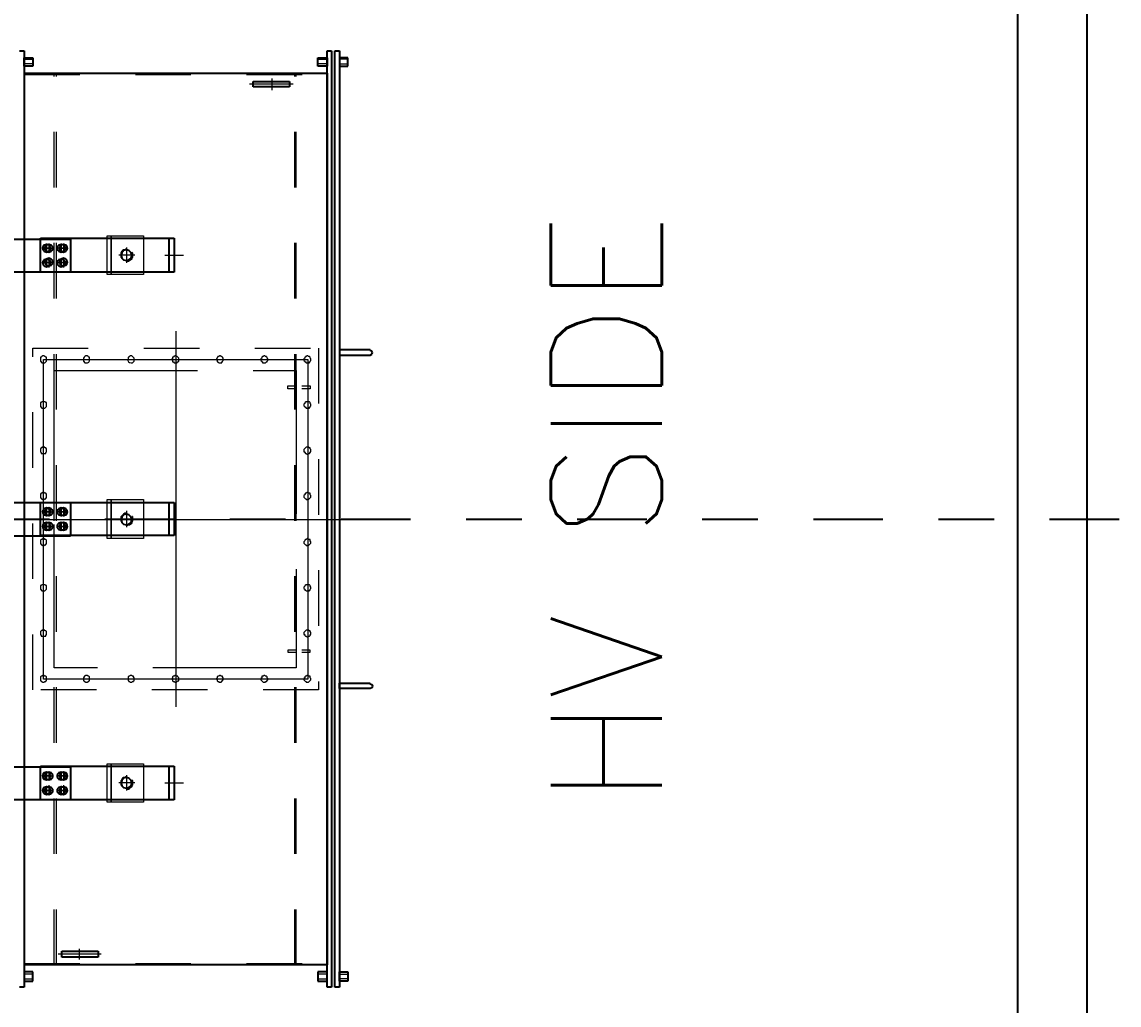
# Model space of a CAD drawing. Header units: metres. Extents: x 531759 to 532310, y 2675082 to 2675319.
# Drawn here: x 532026.412 to 532028.387, y 2675222.399 to 2675224.169 of the extents above; entities that cross this region are included whole.
import ezdxf

# ---------------------------------------------------------------- set-up
doc = ezdxf.new("R2010")
doc.units = ezdxf.units.M
doc.header["$MEASUREMENT"] = 0
doc.linetypes.add('CENTER', pattern=[2, 1.25, -0.25, 0.25, -0.25])
doc.linetypes.add('PDF_IMPORT', pattern=[1, 0.8, -0.2])
doc.layers.add('IDT', color=7, linetype='Continuous')
doc.styles.add('RomanS', font='romans.shx')

# ---------------------------------------------------------------- blocks, each defined once
blk = doc.blocks.new('IDT')
at = {"layer": 'IDT', "color": 0}
for p, q in [((12.6025, 7.0104), (12.6025, 16.8104)), ((12.7275, 7.1354), (12.7275, 16.6854))]:
    blk.add_line(p, q, dxfattribs=at)
at = {"layer": 'IDT', "color": 0, "lineweight": 25}
for p, q in [((13.9326, 12.8166), (13.9478, 12.8166)), ((13.9326, 12.8), (13.9326, 12.8166)), ((13.9478, 12.8277), (13.9561, 12.8277)), ((13.9478, 11.1416), (13.9478, 12.8277)), ((13.9478, 12.8166), (13.9478, 12.8)), ((13.9561, 12.8277), (13.9561, 11.1416)), ((13.9617, 12.8277), (13.97, 12.8277)), ((13.9617, 11.1416), (13.9617, 12.8277)), ((13.97, 12.8277), (13.97, 11.1416)), ((13.9866, 12.8166), (13.97, 12.8166)), ((13.97, 12.8166), (13.97, 12.8)), ((13.9866, 12.8), (13.9866, 12.8166)), ((14.5149, 12.8166), (14.4997, 12.8166)), ((14.4997, 12.8166), (14.4997, 12.8)), ((14.5149, 12.8277), (14.5232, 12.8277)), ((14.5149, 11.1416), (14.5149, 12.8277)), ((14.5149, 12.8), (14.5149, 12.8166)), ((13.9478, 12.8), (13.9326, 12.8)), ((13.97, 12.8), (13.9866, 12.8)), ((14.4997, 12.8), (14.5149, 12.8)), ((13.97, 11.1818), (13.97, 12.7876)), ((13.97, 12.7876), (14.5149, 12.7876)), ((14.3821, 12.7738), (14.4471, 12.7738)), ((14.3821, 12.7627), (14.3821, 12.7738)), ((14.4471, 12.7627), (14.3821, 12.7627)), ((14.4471, 12.7738), (14.4471, 12.7627)), ((14.2452, 12.4294), (14.2452, 12.4902)), ((14.2452, 12.4902), (14.4859, 12.4902)), ((14.2549, 12.4294), (14.2549, 12.4902)), ((14.4319, 12.4307), (14.4319, 12.4902)), ((14.4319, 12.4902), (14.5868, 12.4902)), ((14.4402, 12.4791), (14.4375, 12.4764)), ((14.4444, 12.4805), (14.4402, 12.4791)), ((14.4444, 12.4791), (14.4416, 12.4764)), ((14.4485, 12.4805), (14.4444, 12.4791)), ((14.4485, 12.4791), (14.4444, 12.4805)), ((14.4527, 12.4791), (14.4485, 12.4805)), ((14.4513, 12.4764), (14.4485, 12.4791)), ((14.4554, 12.4764), (14.4527, 12.4791)), ((14.4665, 12.4791), (14.4637, 12.4764)), ((14.4707, 12.4805), (14.4665, 12.4791)), ((14.4707, 12.4791), (14.4679, 12.4764)), ((14.4748, 12.4805), (14.4707, 12.4791)), ((14.4748, 12.4791), (14.4707, 12.4805)), ((14.479, 12.4791), (14.4748, 12.4805)), ((14.4776, 12.4764), (14.4748, 12.4791)), ((14.4817, 12.4764), (14.479, 12.4791)), ((14.4859, 12.4902), (14.4859, 12.4294)), ((14.3227, 12.4653), (14.3213, 12.4598)), ((14.3213, 12.4598), (14.3227, 12.4556)), ((14.3268, 12.4681), (14.3227, 12.4653)), ((14.331, 12.4695), (14.3268, 12.4681)), ((14.3365, 12.4681), (14.331, 12.4695)), ((14.3393, 12.4653), (14.3365, 12.4681)), ((14.3406, 12.4598), (14.3393, 12.4653)), ((14.3393, 12.4556), (14.3406, 12.4598)), ((14.4375, 12.4764), (14.4375, 12.4708)), ((14.4375, 12.4708), (14.4402, 12.4681)), ((14.4402, 12.4681), (14.4444, 12.4667)), ((14.4416, 12.4764), (14.4416, 12.4708)), ((14.4416, 12.4708), (14.4444, 12.4681)), ((14.4444, 12.4681), (14.4485, 12.4667)), ((14.4444, 12.4667), (14.4485, 12.4681)), ((14.4485, 12.4681), (14.4513, 12.4708)), ((14.4485, 12.4667), (14.4527, 12.4681)), ((14.4513, 12.4708), (14.4513, 12.4764)), ((14.4527, 12.4681), (14.4554, 12.4708)), ((14.4554, 12.4708), (14.4554, 12.4764)), ((14.4637, 12.4764), (14.4637, 12.4708)), ((14.4637, 12.4708), (14.4665, 12.4681)), ((14.4665, 12.4681), (14.4707, 12.4667)), ((14.4679, 12.4764), (14.4679, 12.4708)), ((14.4679, 12.4708), (14.4707, 12.4681)), ((14.4707, 12.4681), (14.4748, 12.4667)), ((14.4707, 12.4667), (14.4748, 12.4681)), ((14.4748, 12.4681), (14.4776, 12.4708)), ((14.4748, 12.4667), (14.479, 12.4681)), ((14.4776, 12.4708), (14.4776, 12.4764)), ((14.479, 12.4681), (14.4817, 12.4708)), ((14.4817, 12.4708), (14.4817, 12.4764)), ((14.3227, 12.4556), (14.3268, 12.4515)), ((14.3268, 12.4515), (14.331, 12.4501)), ((14.331, 12.4501), (14.3365, 12.4515)), ((14.3365, 12.4515), (14.3393, 12.4556)), ((14.4402, 12.4529), (14.4375, 12.4501)), ((14.4375, 12.4501), (14.4375, 12.4446)), ((14.4375, 12.4446), (14.4402, 12.4418)), ((14.4444, 12.4542), (14.4402, 12.4529)), ((14.4402, 12.4418), (14.4444, 12.4404)), ((14.4444, 12.4529), (14.4416, 12.4501)), ((14.4416, 12.4501), (14.4416, 12.4446)), ((14.4416, 12.4446), (14.4444, 12.4418)), ((14.4485, 12.4542), (14.4444, 12.4529)), ((14.4485, 12.4529), (14.4444, 12.4542)), ((14.4444, 12.4418), (14.4485, 12.4404)), ((14.4444, 12.4404), (14.4485, 12.4418)), ((14.4527, 12.4529), (14.4485, 12.4542)), ((14.4513, 12.4501), (14.4485, 12.4529)), ((14.4485, 12.4418), (14.4513, 12.4446)), ((14.4485, 12.4404), (14.4527, 12.4418)), ((14.4513, 12.4446), (14.4513, 12.4501)), ((14.4554, 12.4501), (14.4527, 12.4529)), ((14.4527, 12.4418), (14.4554, 12.4446)), ((14.4554, 12.4446), (14.4554, 12.4501)), ((14.4665, 12.4529), (14.4637, 12.4501)), ((14.4637, 12.4501), (14.4637, 12.4446)), ((14.4637, 12.4446), (14.4665, 12.4418)), ((14.4707, 12.4542), (14.4665, 12.4529)), ((14.4665, 12.4418), (14.4707, 12.4404)), ((14.4707, 12.4529), (14.4679, 12.4501)), ((14.4679, 12.4501), (14.4679, 12.4446)), ((14.4679, 12.4446), (14.4707, 12.4418)), ((14.4748, 12.4542), (14.4707, 12.4529)), ((14.4748, 12.4529), (14.4707, 12.4542)), ((14.4707, 12.4418), (14.4748, 12.4404)), ((14.4707, 12.4404), (14.4748, 12.4418)), ((14.479, 12.4529), (14.4748, 12.4542)), ((14.4776, 12.4501), (14.4748, 12.4529)), ((14.4748, 12.4418), (14.4776, 12.4446)), ((14.4748, 12.4404), (14.479, 12.4418)), ((14.4776, 12.4446), (14.4776, 12.4501)), ((14.4817, 12.4501), (14.479, 12.4529)), ((14.479, 12.4418), (14.4817, 12.4446)), ((14.4817, 12.4446), (14.4817, 12.4501)), ((14.4859, 12.4294), (14.2452, 12.4294)), ((14.5868, 12.4307), (14.4319, 12.4307)), ((13.8884, 12.2855), (13.8897, 12.2883)), ((13.8897, 12.2827), (13.8884, 12.2855)), ((13.8897, 12.2883), (13.8925, 12.2897)), ((13.8925, 12.2814), (13.8897, 12.2827)), ((13.8925, 12.2897), (13.9478, 12.2897)), ((13.9478, 12.2897), (13.9478, 12.28)), ((13.9478, 12.28), (13.8925, 12.28)), ((14.2452, 11.9549), (14.2452, 12.0144)), ((14.2452, 12.0144), (14.4859, 12.0144)), ((14.2549, 11.9549), (14.2549, 12.0144)), ((14.4319, 11.9549), (14.4319, 12.0158)), ((14.4319, 12.0158), (14.5868, 12.0158)), ((14.4444, 12.0047), (14.4402, 12.0033)), ((14.4485, 12.0047), (14.4444, 12.0033)), ((14.4485, 12.0033), (14.4444, 12.0047)), ((14.4527, 12.0033), (14.4485, 12.0047)), ((14.4707, 12.0047), (14.4665, 12.0033)), ((14.4748, 12.0047), (14.4707, 12.0033)), ((14.4748, 12.0033), (14.4707, 12.0047)), ((14.479, 12.0033), (14.4748, 12.0047)), ((14.4859, 12.0144), (14.4859, 11.9549)), ((14.3227, 11.9909), (14.3213, 11.9854)), ((14.3213, 11.9854), (14.3227, 11.9812)), ((14.3268, 11.9937), (14.3227, 11.9909)), ((14.331, 11.995), (14.3268, 11.9937)), ((14.3365, 11.9937), (14.331, 11.995)), ((14.3393, 11.9909), (14.3365, 11.9937)), ((14.3406, 11.9854), (14.3393, 11.9909)), ((14.3393, 11.9812), (14.3406, 11.9854)), ((14.4402, 12.0033), (14.4375, 12.0006)), ((14.4375, 12.0006), (14.4375, 11.995)), ((14.4375, 11.995), (14.4402, 11.9923)), ((14.4402, 11.9923), (14.4444, 11.9909)), ((14.4444, 12.0033), (14.4416, 12.0006)), ((14.4416, 12.0006), (14.4416, 11.995)), ((14.4416, 11.995), (14.4444, 11.9923)), ((14.4444, 11.9923), (14.4485, 11.9909)), ((14.4444, 11.9909), (14.4485, 11.9923)), ((14.4513, 12.0006), (14.4485, 12.0033)), ((14.4485, 11.9923), (14.4513, 11.995)), ((14.4485, 11.9909), (14.4527, 11.9923)), ((14.4513, 11.995), (14.4513, 12.0006)), ((14.4554, 12.0006), (14.4527, 12.0033)), ((14.4527, 11.9923), (14.4554, 11.995)), ((14.4554, 11.995), (14.4554, 12.0006)), ((14.4665, 12.0033), (14.4637, 12.0006)), ((14.4637, 12.0006), (14.4637, 11.995)), ((14.4637, 11.995), (14.4665, 11.9923)), ((14.4665, 11.9923), (14.4707, 11.9909)), ((14.4707, 12.0033), (14.4679, 12.0006)), ((14.4679, 12.0006), (14.4679, 11.995)), ((14.4679, 11.995), (14.4707, 11.9923)), ((14.4707, 11.9923), (14.4748, 11.9909)), ((14.4707, 11.9909), (14.4748, 11.9923)), ((14.4776, 12.0006), (14.4748, 12.0033)), ((14.4748, 11.9923), (14.4776, 11.995)), ((14.4748, 11.9909), (14.479, 11.9923)), ((14.4776, 11.995), (14.4776, 12.0006)), ((14.4817, 12.0006), (14.479, 12.0033)), ((14.479, 11.9923), (14.4817, 11.995)), ((14.4817, 11.995), (14.4817, 12.0006)), ((14.3227, 11.9812), (14.3268, 11.9771)), ((14.3268, 11.9771), (14.331, 11.9757)), ((14.331, 11.9757), (14.3365, 11.9771)), ((14.3365, 11.9771), (14.3393, 11.9812)), ((14.4402, 11.9771), (14.4375, 11.9743)), ((14.4375, 11.9743), (14.4375, 11.9688)), ((14.4375, 11.9688), (14.4402, 11.966)), ((14.4444, 11.9784), (14.4402, 11.9771)), ((14.4402, 11.966), (14.4444, 11.9646)), ((14.4444, 11.9771), (14.4416, 11.9743)), ((14.4416, 11.9743), (14.4416, 11.9688)), ((14.4416, 11.9688), (14.4444, 11.966)), ((14.4485, 11.9784), (14.4444, 11.9771)), ((14.4485, 11.9771), (14.4444, 11.9784)), ((14.4444, 11.966), (14.4485, 11.9646)), ((14.4444, 11.9646), (14.4485, 11.966)), ((14.4527, 11.9771), (14.4485, 11.9784)), ((14.4513, 11.9743), (14.4485, 11.9771)), ((14.4485, 11.966), (14.4513, 11.9688)), ((14.4485, 11.9646), (14.4527, 11.966)), ((14.4513, 11.9688), (14.4513, 11.9743)), ((14.4554, 11.9743), (14.4527, 11.9771)), ((14.4527, 11.966), (14.4554, 11.9688)), ((14.4554, 11.9688), (14.4554, 11.9743)), ((14.4665, 11.9771), (14.4637, 11.9743)), ((14.4637, 11.9743), (14.4637, 11.9688)), ((14.4637, 11.9688), (14.4665, 11.966)), ((14.4707, 11.9784), (14.4665, 11.9771)), ((14.4665, 11.966), (14.4707, 11.9646)), ((14.4707, 11.9771), (14.4679, 11.9743)), ((14.4679, 11.9743), (14.4679, 11.9688)), ((14.4679, 11.9688), (14.4707, 11.966)), ((14.4748, 11.9784), (14.4707, 11.9771)), ((14.4748, 11.9771), (14.4707, 11.9784)), ((14.4707, 11.966), (14.4748, 11.9646)), ((14.4707, 11.9646), (14.4748, 11.966)), ((14.479, 11.9771), (14.4748, 11.9784)), ((14.4776, 11.9743), (14.4748, 11.9771)), ((14.4748, 11.966), (14.4776, 11.9688)), ((14.4748, 11.9646), (14.479, 11.966)), ((14.4776, 11.9688), (14.4776, 11.9743)), ((14.4817, 11.9743), (14.479, 11.9771)), ((14.479, 11.966), (14.4817, 11.9688)), ((14.4817, 11.9688), (14.4817, 11.9743)), ((14.4859, 11.9549), (14.2452, 11.9549)), ((14.5868, 11.9549), (14.4319, 11.9549)), ((13.8925, 11.6894), (13.8897, 11.688)), ((13.9478, 11.6894), (13.8925, 11.6894)), ((13.9478, 11.6797), (13.9478, 11.6894)), ((13.8897, 11.688), (13.8884, 11.6852)), ((13.8884, 11.6852), (13.8897, 11.6825)), ((13.8897, 11.6825), (13.8925, 11.6811)), ((13.8925, 11.6797), (13.9478, 11.6797)), ((14.2452, 11.4791), (14.2452, 11.54)), ((14.2452, 11.54), (14.4859, 11.54)), ((14.2549, 11.4791), (14.2549, 11.54)), ((14.4319, 11.4805), (14.4319, 11.54)), ((14.4319, 11.54), (14.5868, 11.54)), ((14.4859, 11.54), (14.4859, 11.4791)), ((14.3227, 11.5151), (14.3213, 11.5096)), ((14.3268, 11.5179), (14.3227, 11.5151)), ((14.331, 11.5192), (14.3268, 11.5179)), ((14.3365, 11.5179), (14.331, 11.5192)), ((14.3393, 11.5151), (14.3365, 11.5179)), ((14.3406, 11.5096), (14.3393, 11.5151)), ((14.4402, 11.5275), (14.4375, 11.5248)), ((14.4375, 11.5248), (14.4375, 11.5192)), ((14.4375, 11.5192), (14.4402, 11.5165)), ((14.4444, 11.5289), (14.4402, 11.5275)), ((14.4402, 11.5165), (14.4444, 11.5151)), ((14.4444, 11.5289), (14.4416, 11.5262)), ((14.4416, 11.5262), (14.4416, 11.5206)), ((14.4416, 11.5206), (14.4444, 11.5179)), ((14.4485, 11.5303), (14.4444, 11.5289)), ((14.4485, 11.5275), (14.4444, 11.5289)), ((14.4444, 11.5179), (14.4485, 11.5165)), ((14.4444, 11.5151), (14.4485, 11.5165)), ((14.4527, 11.5289), (14.4485, 11.5303)), ((14.4513, 11.5248), (14.4485, 11.5275)), ((14.4485, 11.5165), (14.4513, 11.5192)), ((14.4485, 11.5165), (14.4527, 11.5179)), ((14.4513, 11.5192), (14.4513, 11.5248)), ((14.4554, 11.5262), (14.4527, 11.5289)), ((14.4527, 11.5179), (14.4554, 11.5206)), ((14.4554, 11.5206), (14.4554, 11.5262)), ((14.4665, 11.5275), (14.4637, 11.5248)), ((14.4637, 11.5248), (14.4637, 11.5192)), ((14.4637, 11.5192), (14.4665, 11.5165)), ((14.4707, 11.5289), (14.4665, 11.5275)), ((14.4665, 11.5165), (14.4707, 11.5151)), ((14.4707, 11.5289), (14.4679, 11.5262)), ((14.4679, 11.5262), (14.4679, 11.5206)), ((14.4679, 11.5206), (14.4707, 11.5179)), ((14.4748, 11.5303), (14.4707, 11.5289)), ((14.4748, 11.5275), (14.4707, 11.5289)), ((14.4707, 11.5179), (14.4748, 11.5165)), ((14.4707, 11.5151), (14.4748, 11.5165)), ((14.479, 11.5289), (14.4748, 11.5303)), ((14.4776, 11.5248), (14.4748, 11.5275)), ((14.4748, 11.5165), (14.4776, 11.5192)), ((14.4748, 11.5165), (14.479, 11.5179)), ((14.4776, 11.5192), (14.4776, 11.5248)), ((14.4817, 11.5262), (14.479, 11.5289)), ((14.479, 11.5179), (14.4817, 11.5206)), ((14.4817, 11.5206), (14.4817, 11.5262)), ((14.3213, 11.5096), (14.3227, 11.5054)), ((14.3227, 11.5054), (14.3268, 11.5013)), ((14.3268, 11.5013), (14.331, 11.4999)), ((14.331, 11.4999), (14.3365, 11.5013)), ((14.3365, 11.5013), (14.3393, 11.5054)), ((14.3393, 11.5054), (14.3406, 11.5096)), ((14.4402, 11.5026), (14.4375, 11.4999)), ((14.4375, 11.4999), (14.4375, 11.4943)), ((14.4375, 11.4943), (14.4402, 11.4916)), ((14.4444, 11.504), (14.4402, 11.5026)), ((14.4402, 11.4916), (14.4444, 11.4902)), ((14.4444, 11.5026), (14.4416, 11.4999)), ((14.4416, 11.4999), (14.4416, 11.4943)), ((14.4416, 11.4943), (14.4444, 11.4916)), ((14.4485, 11.504), (14.4444, 11.5026)), ((14.4485, 11.5026), (14.4444, 11.504)), ((14.4444, 11.4916), (14.4485, 11.4902)), ((14.4444, 11.4902), (14.4485, 11.4916)), ((14.4527, 11.5026), (14.4485, 11.504)), ((14.4513, 11.4999), (14.4485, 11.5026)), ((14.4485, 11.4916), (14.4513, 11.4943)), ((14.4485, 11.4902), (14.4527, 11.4916)), ((14.4513, 11.4943), (14.4513, 11.4999)), ((14.4554, 11.4999), (14.4527, 11.5026)), ((14.4527, 11.4916), (14.4554, 11.4943)), ((14.4554, 11.4943), (14.4554, 11.4999)), ((14.4665, 11.5026), (14.4637, 11.4999)), ((14.4637, 11.4999), (14.4637, 11.4943)), ((14.4637, 11.4943), (14.4665, 11.4916)), ((14.4707, 11.504), (14.4665, 11.5026)), ((14.4665, 11.4916), (14.4707, 11.4902)), ((14.4707, 11.5026), (14.4679, 11.4999)), ((14.4679, 11.4999), (14.4679, 11.4943)), ((14.4679, 11.4943), (14.4707, 11.4916)), ((14.4748, 11.504), (14.4707, 11.5026)), ((14.4748, 11.5026), (14.4707, 11.504)), ((14.4707, 11.4916), (14.4748, 11.4902)), ((14.4707, 11.4902), (14.4748, 11.4916)), ((14.479, 11.5026), (14.4748, 11.504)), ((14.4776, 11.4999), (14.4748, 11.5026)), ((14.4748, 11.4916), (14.4776, 11.4943)), ((14.4748, 11.4902), (14.479, 11.4916)), ((14.4776, 11.4943), (14.4776, 11.4999)), ((14.4817, 11.4999), (14.479, 11.5026)), ((14.479, 11.4916), (14.4817, 11.4943)), ((14.4817, 11.4943), (14.4817, 11.4999)), ((14.4859, 11.4791), (14.2452, 11.4791)), ((14.5868, 11.4805), (14.4319, 11.4805)), ((14.0377, 11.197), (14.0377, 11.2066)), ((14.0377, 11.2066), (14.1027, 11.2066)), ((14.1027, 11.197), (14.0377, 11.197)), ((14.1027, 11.2066), (14.1027, 11.197)), ((14.5149, 11.1818), (13.97, 11.1818)), ((13.9478, 11.1693), (13.9326, 11.1693)), ((13.9326, 11.1693), (13.9326, 11.1541)), ((13.9478, 11.1541), (13.9478, 11.1693)), ((13.97, 11.1541), (13.97, 11.1693)), ((13.97, 11.1693), (13.9866, 11.1693)), ((13.9866, 11.1693), (13.9866, 11.1541)), ((14.4997, 11.1541), (14.4997, 11.1693)), ((14.4997, 11.1693), (14.5149, 11.1693)), ((14.5149, 11.1693), (14.5149, 11.1541)), ((13.9326, 11.1541), (13.9478, 11.1541)), ((13.9561, 11.1416), (13.9478, 11.1416)), ((13.97, 11.1416), (13.9617, 11.1416)), ((13.9866, 11.1541), (13.97, 11.1541)), ((14.5149, 11.1541), (14.4997, 11.1541)), ((14.5232, 11.1416), (14.5149, 11.1416))]:
    blk.add_line(p, q, dxfattribs=at)
at = {"layer": 'IDT', "color": 0, "lineweight": 13}
for p, q in [((13.9326, 12.8125), (13.9478, 12.8125)), ((13.9326, 12.8042), (13.9326, 12.8125)), ((13.9478, 12.8042), (13.9326, 12.8042)), ((13.9478, 12.8125), (13.9478, 12.8042)), ((13.9866, 12.8125), (13.97, 12.8125)), ((13.97, 12.8125), (13.97, 12.8042)), ((13.97, 12.8042), (13.9866, 12.8042)), ((13.9866, 12.8042), (13.9866, 12.8125)), ((14.5149, 12.8125), (14.4997, 12.8125)), ((14.4997, 12.8125), (14.4997, 12.8042)), ((14.4997, 12.8042), (14.5149, 12.8042)), ((14.5149, 12.8042), (14.5149, 12.8125)), ((14.4153, 12.7779), (14.4153, 12.7585)), ((14.3766, 12.7682), (14.4541, 12.7682)), ((14.4444, 12.4639), (14.4444, 12.4819)), ((14.4485, 12.4653), (14.4485, 12.4819)), ((14.4707, 12.4639), (14.4707, 12.4819)), ((14.4748, 12.4653), (14.4748, 12.4819)), ((14.2618, 12.4598), (14.2286, 12.4598)), ((14.3157, 12.4598), (14.3448, 12.4598)), ((14.3199, 12.4639), (14.3213, 12.4653)), ((14.3213, 12.4653), (14.3199, 12.4639)), ((14.3199, 12.4639), (14.3213, 12.4653)), ((14.3213, 12.4653), (14.3199, 12.4639)), ((14.3199, 12.4556), (14.3199, 12.4639)), ((14.3199, 12.4639), (14.3199, 12.4556)), ((14.3199, 12.4556), (14.3199, 12.4639)), ((14.3199, 12.4639), (14.3199, 12.4556)), ((14.3213, 12.4667), (14.324, 12.4681)), ((14.324, 12.4681), (14.3213, 12.4667)), ((14.3213, 12.4667), (14.324, 12.4681)), ((14.324, 12.4681), (14.3213, 12.4667)), ((14.3213, 12.4653), (14.3213, 12.4667)), ((14.3213, 12.4667), (14.3213, 12.4653)), ((14.3213, 12.4653), (14.3213, 12.4667)), ((14.3213, 12.4667), (14.3213, 12.4653)), ((14.324, 12.4681), (14.3254, 12.4695)), ((14.3254, 12.4695), (14.324, 12.4681)), ((14.324, 12.4681), (14.3254, 12.4695)), ((14.3254, 12.4695), (14.324, 12.4681)), ((14.3254, 12.4695), (14.3268, 12.4708)), ((14.3268, 12.4708), (14.3254, 12.4695)), ((14.3254, 12.4695), (14.3268, 12.4708)), ((14.3268, 12.4708), (14.3254, 12.4695)), ((14.3268, 12.4708), (14.3296, 12.4708)), ((14.3296, 12.4708), (14.3268, 12.4708)), ((14.3268, 12.4708), (14.3296, 12.4708)), ((14.3296, 12.4708), (14.3268, 12.4708)), ((14.331, 12.4459), (14.331, 12.4736)), ((14.3393, 12.4653), (14.3406, 12.4639)), ((14.3406, 12.4639), (14.3393, 12.4653)), ((14.3393, 12.4653), (14.3406, 12.4639)), ((14.3406, 12.4639), (14.3393, 12.4653)), ((14.3406, 12.4639), (14.3406, 12.4556)), ((14.3406, 12.4556), (14.3406, 12.4639)), ((14.3406, 12.4639), (14.3406, 12.4556)), ((14.3406, 12.4556), (14.3406, 12.4639)), ((14.4527, 12.4736), (14.4361, 12.4736)), ((14.4402, 12.4736), (14.4568, 12.4736)), ((14.479, 12.4736), (14.4624, 12.4736)), ((14.4665, 12.4736), (14.4831, 12.4736)), ((14.3213, 12.4542), (14.3199, 12.4556)), ((14.3199, 12.4556), (14.3213, 12.4542)), ((14.3213, 12.4542), (14.3199, 12.4556)), ((14.3199, 12.4556), (14.3213, 12.4542)), ((14.3323, 12.4487), (14.331, 12.4487)), ((14.331, 12.4487), (14.3323, 12.4487)), ((14.3323, 12.4487), (14.331, 12.4487)), ((14.331, 12.4487), (14.3323, 12.4487)), ((14.3337, 12.4501), (14.3323, 12.4487)), ((14.3323, 12.4487), (14.3337, 12.4501)), ((14.3337, 12.4501), (14.3323, 12.4487)), ((14.3323, 12.4487), (14.3337, 12.4501)), ((14.3365, 12.4501), (14.3337, 12.4501)), ((14.3337, 12.4501), (14.3365, 12.4501)), ((14.3365, 12.4501), (14.3337, 12.4501)), ((14.3337, 12.4501), (14.3365, 12.4501)), ((14.3379, 12.4515), (14.3365, 12.4501)), ((14.3365, 12.4501), (14.3379, 12.4515)), ((14.3379, 12.4515), (14.3365, 12.4501)), ((14.3365, 12.4501), (14.3379, 12.4515)), ((14.3393, 12.4542), (14.3379, 12.4515)), ((14.3379, 12.4515), (14.3393, 12.4542)), ((14.3393, 12.4542), (14.3379, 12.4515)), ((14.3379, 12.4515), (14.3393, 12.4542)), ((14.3406, 12.4556), (14.3393, 12.4542)), ((14.3393, 12.4542), (14.3406, 12.4556)), ((14.3406, 12.4556), (14.3393, 12.4542)), ((14.3393, 12.4542), (14.3406, 12.4556)), ((14.4527, 12.4473), (14.4361, 12.4473)), ((14.4402, 12.4473), (14.4568, 12.4473)), ((14.4444, 12.439), (14.4444, 12.4556)), ((14.4485, 12.439), (14.4485, 12.4556)), ((14.479, 12.4473), (14.4624, 12.4473)), ((14.4665, 12.4473), (14.4831, 12.4473)), ((14.4707, 12.439), (14.4707, 12.4556)), ((14.4748, 12.439), (14.4748, 12.4556)), ((14.2424, 11.6465), (14.2424, 12.3228)), ((14.0032, 12.2786), (13.999, 12.2744)), ((13.999, 12.2744), (13.999, 12.2717)), ((13.999, 12.2717), (14.0004, 12.2703)), ((14.0004, 12.2703), (14.0004, 12.2675)), ((14.0004, 12.2675), (14.0032, 12.2675)), ((14.0073, 12.2786), (14.0032, 12.2786)), ((14.0032, 12.2675), (14.0045, 12.2661)), ((14.0045, 12.2731), (14.4803, 12.2731)), ((14.0045, 11.6977), (14.0045, 12.2731)), ((14.0045, 12.2661), (14.0059, 12.2661)), ((14.0059, 12.2661), (14.0073, 12.2675)), ((14.0073, 12.2772), (14.0073, 12.2786)), ((14.0087, 12.2772), (14.0073, 12.2772)), ((14.0073, 12.2675), (14.0087, 12.2675)), ((14.0115, 12.2744), (14.0087, 12.2772)), ((14.0087, 12.2675), (14.0101, 12.2689)), ((14.0101, 12.2703), (14.0115, 12.2717)), ((14.0101, 12.2689), (14.0101, 12.2703)), ((14.0115, 12.2717), (14.0115, 12.2744)), ((14.0792, 12.2772), (14.0765, 12.2744)), ((14.0765, 12.2744), (14.0765, 12.2717)), ((14.0765, 12.2717), (14.0778, 12.2703)), ((14.0778, 12.2703), (14.0778, 12.2689)), ((14.0778, 12.2689), (14.0792, 12.2675)), ((14.0806, 12.2772), (14.0792, 12.2772)), ((14.0792, 12.2675), (14.0806, 12.2675)), ((14.0848, 12.2786), (14.0806, 12.2786)), ((14.0806, 12.2786), (14.0806, 12.2772)), ((14.0806, 12.2675), (14.082, 12.2661)), ((14.082, 12.2661), (14.0834, 12.2661)), ((14.0834, 12.2661), (14.0848, 12.2675)), ((14.0889, 12.2744), (14.0848, 12.2786)), ((14.0848, 12.2675), (14.0875, 12.2675)), ((14.0875, 12.2703), (14.0889, 12.2717)), ((14.0875, 12.2675), (14.0875, 12.2703)), ((14.0889, 12.2717), (14.0889, 12.2744)), ((14.1608, 12.2786), (14.1567, 12.2744)), ((14.1567, 12.2744), (14.1567, 12.2703)), ((14.1567, 12.2703), (14.1581, 12.2689)), ((14.1581, 12.2689), (14.1581, 12.2675)), ((14.1581, 12.2675), (14.1608, 12.2675)), ((14.165, 12.2786), (14.1608, 12.2786)), ((14.1608, 12.2675), (14.1622, 12.2661)), ((14.1622, 12.2661), (14.1636, 12.2661)), ((14.1636, 12.2661), (14.165, 12.2675)), ((14.165, 12.2772), (14.165, 12.2786)), ((14.1664, 12.2772), (14.165, 12.2772)), ((14.165, 12.2675), (14.1664, 12.2675)), ((14.1678, 12.2758), (14.1664, 12.2772)), ((14.1664, 12.2675), (14.1678, 12.2689)), ((14.1678, 12.2744), (14.1678, 12.2758)), ((14.1691, 12.2731), (14.1678, 12.2744)), ((14.1678, 12.2703), (14.1691, 12.2717)), ((14.1678, 12.2689), (14.1678, 12.2703)), ((14.1691, 12.2717), (14.1691, 12.2731)), ((14.2383, 12.2758), (14.2369, 12.2758)), ((14.2369, 12.2758), (14.2369, 12.2703)), ((14.2369, 12.2703), (14.2383, 12.2689)), ((14.2411, 12.2786), (14.2383, 12.2758)), ((14.2383, 12.2689), (14.2383, 12.2675)), ((14.2383, 12.2675), (14.2411, 12.2675)), ((14.2438, 12.2786), (14.2411, 12.2786)), ((14.2411, 12.2675), (14.2411, 12.2661)), ((14.2411, 12.2661), (14.2424, 12.2661)), ((14.2424, 12.2661), (14.2438, 12.2661)), ((14.2452, 12.2772), (14.2438, 12.2786)), ((14.2438, 12.2661), (14.2452, 12.2675)), ((14.2466, 12.2772), (14.2452, 12.2772)), ((14.2452, 12.2675), (14.2466, 12.2675)), ((14.248, 12.2758), (14.2466, 12.2772)), ((14.2466, 12.2675), (14.248, 12.2689)), ((14.248, 12.2744), (14.248, 12.2758)), ((14.2494, 12.2731), (14.248, 12.2744)), ((14.248, 12.2689), (14.248, 12.2717)), ((14.248, 12.2717), (14.2494, 12.2717)), ((14.2494, 12.2717), (14.2494, 12.2731)), ((14.3185, 12.2758), (14.3171, 12.2758)), ((14.3171, 12.2758), (14.3171, 12.2703)), ((14.3171, 12.2703), (14.3185, 12.2689)), ((14.3199, 12.2772), (14.3185, 12.2772)), ((14.3185, 12.2772), (14.3185, 12.2758)), ((14.3185, 12.2689), (14.3185, 12.2675)), ((14.3185, 12.2675), (14.3199, 12.2675)), ((14.3213, 12.2786), (14.3199, 12.2772)), ((14.3199, 12.2675), (14.3213, 12.2661)), ((14.324, 12.2786), (14.3213, 12.2786)), ((14.3213, 12.2661), (14.3227, 12.2661)), ((14.3227, 12.2661), (14.324, 12.2661)), ((14.3254, 12.2772), (14.324, 12.2786)), ((14.324, 12.2661), (14.3254, 12.2675)), ((14.3268, 12.2772), (14.3254, 12.2772)), ((14.3254, 12.2675), (14.3268, 12.2675)), ((14.3268, 12.2758), (14.3268, 12.2772)), ((14.3282, 12.2758), (14.3268, 12.2758)), ((14.3268, 12.2675), (14.3282, 12.2689)), ((14.3282, 12.2689), (14.3282, 12.2758)), ((14.3987, 12.2758), (14.3974, 12.2758)), ((14.3974, 12.2758), (14.3974, 12.2689)), ((14.3974, 12.2689), (14.3987, 12.2675)), ((14.4001, 12.2772), (14.3987, 12.2772)), ((14.3987, 12.2772), (14.3987, 12.2758)), ((14.3987, 12.2675), (14.4001, 12.2675)), ((14.4015, 12.2786), (14.4001, 12.2772)), ((14.4001, 12.2675), (14.4015, 12.2661)), ((14.4043, 12.2786), (14.4015, 12.2786)), ((14.4015, 12.2661), (14.4029, 12.2661)), ((14.4029, 12.2661), (14.4043, 12.2661)), ((14.4057, 12.2772), (14.4043, 12.2786)), ((14.4043, 12.2661), (14.4057, 12.2675)), ((14.407, 12.2772), (14.4057, 12.2772)), ((14.4057, 12.2675), (14.407, 12.2675)), ((14.407, 12.2758), (14.407, 12.2772)), ((14.4084, 12.2758), (14.407, 12.2758)), ((14.407, 12.2689), (14.4084, 12.2703)), ((14.407, 12.2675), (14.407, 12.2689)), ((14.4084, 12.2703), (14.4084, 12.2758)), ((14.4762, 12.2758), (14.4748, 12.2758)), ((14.4748, 12.2758), (14.4748, 12.2689)), ((14.4748, 12.2689), (14.4762, 12.2675)), ((14.4776, 12.2772), (14.4762, 12.2772)), ((14.4762, 12.2772), (14.4762, 12.2758)), ((14.4762, 12.2675), (14.4776, 12.2675)), ((14.479, 12.2786), (14.4776, 12.2772)), ((14.4776, 12.2675), (14.479, 12.2661)), ((14.4817, 12.2786), (14.479, 12.2786)), ((14.479, 12.2661), (14.4803, 12.2661)), ((14.4803, 12.2731), (14.4803, 11.6977)), ((14.4803, 12.2661), (14.4817, 12.2661)), ((14.4831, 12.2772), (14.4817, 12.2786)), ((14.4817, 12.2661), (14.4831, 12.2675)), ((14.4845, 12.2772), (14.4831, 12.2772)), ((14.4831, 12.2675), (14.4845, 12.2675)), ((14.4845, 12.2758), (14.4845, 12.2772)), ((14.4859, 12.2758), (14.4845, 12.2758)), ((14.4845, 12.2675), (14.4859, 12.2689)), ((14.4859, 12.2689), (14.4859, 12.2758)), ((14.0156, 12.2246), (14.0004, 12.2246)), ((14.0004, 12.2246), (14.0004, 12.2205)), ((14.0405, 12.2246), (14.0253, 12.2246)), ((14.0405, 12.2205), (14.0405, 12.2246)), ((14.0004, 12.2205), (14.0156, 12.2205)), ((14.0253, 12.2205), (14.0405, 12.2205)), ((14.0004, 12.1928), (13.999, 12.1928)), ((13.999, 12.1928), (13.999, 12.1887)), ((13.999, 12.1887), (14.0004, 12.1873)), ((14.0018, 12.1956), (14.0004, 12.1942)), ((14.0004, 12.1942), (14.0004, 12.1928)), ((14.0004, 12.1873), (14.0004, 12.1859)), ((14.0004, 12.1859), (14.0018, 12.1859)), ((14.0032, 12.1956), (14.0018, 12.1956)), ((14.0018, 12.1859), (14.0032, 12.1845)), ((14.0045, 12.197), (14.0032, 12.1956)), ((14.0032, 12.1845), (14.0045, 12.1845)), ((14.0059, 12.197), (14.0045, 12.197)), ((14.0045, 12.1845), (14.0073, 12.1845)), ((14.0073, 12.1956), (14.0059, 12.197)), ((14.0087, 12.1956), (14.0073, 12.1956)), ((14.0073, 12.1845), (14.0115, 12.1887)), ((14.0101, 12.1942), (14.0087, 12.1956)), ((14.0101, 12.1928), (14.0101, 12.1942)), ((14.0115, 12.1928), (14.0101, 12.1928)), ((14.0115, 12.1887), (14.0115, 12.1928)), ((14.4762, 12.1942), (14.4748, 12.1928)), ((14.4748, 12.1928), (14.4748, 12.1873)), ((14.4748, 12.1873), (14.4762, 12.1859)), ((14.479, 12.1956), (14.4762, 12.1956)), ((14.4762, 12.1956), (14.4762, 12.1942)), ((14.4762, 12.1859), (14.4776, 12.1859)), ((14.4776, 12.1859), (14.4776, 12.1845)), ((14.4776, 12.1845), (14.4803, 12.1845)), ((14.4803, 12.197), (14.479, 12.1956)), ((14.4817, 12.1956), (14.4803, 12.197)), ((14.4803, 12.1845), (14.4831, 12.1845)), ((14.4845, 12.1956), (14.4817, 12.1956)), ((14.4831, 12.1845), (14.4831, 12.1859)), ((14.4831, 12.1859), (14.4845, 12.1859)), ((14.4845, 12.1942), (14.4845, 12.1956)), ((14.4859, 12.1928), (14.4845, 12.1942)), ((14.4845, 12.1859), (14.4859, 12.1873)), ((14.4859, 12.1873), (14.4859, 12.1928)), ((14.0004, 12.1112), (13.999, 12.1098)), ((13.999, 12.1098), (13.999, 12.1071)), ((13.999, 12.1071), (14.0004, 12.1057)), ((14.0018, 12.1126), (14.0004, 12.1126)), ((14.0004, 12.1126), (14.0004, 12.1112)), ((14.0004, 12.1057), (14.0004, 12.1043)), ((14.0004, 12.1043), (14.0018, 12.1029)), ((14.0073, 12.114), (14.0018, 12.114)), ((14.0018, 12.114), (14.0018, 12.1126)), ((14.0087, 12.1126), (14.0073, 12.114)), ((14.0101, 12.1126), (14.0087, 12.1126)), ((14.0087, 12.1029), (14.0087, 12.1043)), ((14.0087, 12.1043), (14.0101, 12.1043)), ((14.0101, 12.1112), (14.0101, 12.1126)), ((14.0115, 12.1098), (14.0101, 12.1112)), ((14.0101, 12.1057), (14.0115, 12.1071)), ((14.0101, 12.1043), (14.0101, 12.1057)), ((14.0115, 12.1071), (14.0115, 12.1098)), ((14.4776, 12.114), (14.4748, 12.1112)), ((14.4748, 12.1112), (14.4748, 12.1043)), ((14.4748, 12.1043), (14.4762, 12.1043)), ((14.4762, 12.1043), (14.4776, 12.1029)), ((14.4831, 12.114), (14.4776, 12.114)), ((14.4859, 12.1112), (14.4831, 12.114)), ((14.4831, 12.1029), (14.4845, 12.1043)), ((14.4845, 12.1043), (14.4859, 12.1043)), ((14.4859, 12.1043), (14.4859, 12.1112)), ((14.0018, 12.1029), (14.0045, 12.1029)), ((14.0045, 12.1029), (14.0087, 12.1029)), ((14.4776, 12.1029), (14.4803, 12.1029)), ((14.4803, 12.1029), (14.4831, 12.1029)), ((14.0032, 12.0324), (13.999, 12.0282)), ((13.999, 12.0282), (13.999, 12.0255)), ((13.999, 12.0255), (14.0004, 12.0241)), ((14.0073, 12.0324), (14.0032, 12.0324)), ((14.0073, 12.031), (14.0073, 12.0324)), ((14.0087, 12.031), (14.0073, 12.031)), ((14.0115, 12.0282), (14.0087, 12.031)), ((14.0101, 12.0241), (14.0115, 12.0255)), ((14.0115, 12.0255), (14.0115, 12.0282)), ((14.4762, 12.0296), (14.4748, 12.0296)), ((14.4748, 12.0296), (14.4748, 12.0227)), ((14.4776, 12.031), (14.4762, 12.031)), ((14.4762, 12.031), (14.4762, 12.0296)), ((14.479, 12.0324), (14.4776, 12.031)), ((14.4817, 12.0324), (14.479, 12.0324)), ((14.4831, 12.031), (14.4817, 12.0324)), ((14.4845, 12.031), (14.4831, 12.031)), ((14.4845, 12.0296), (14.4845, 12.031)), ((14.4859, 12.0296), (14.4845, 12.0296)), ((14.4859, 12.0227), (14.4859, 12.0296)), ((14.0004, 12.0241), (14.0004, 12.0213)), ((14.0004, 12.0213), (14.0032, 12.0213)), ((14.0032, 12.0213), (14.0045, 12.0199)), ((14.0045, 12.0199), (14.0059, 12.0199)), ((14.0059, 12.0199), (14.0073, 12.0213)), ((14.0073, 12.0213), (14.0087, 12.0213)), ((14.0087, 12.0213), (14.0101, 12.0227)), ((14.0101, 12.0227), (14.0101, 12.0241)), ((14.4444, 11.9895), (14.4444, 12.0061)), ((14.4485, 11.9895), (14.4485, 12.0061)), ((14.4707, 11.9895), (14.4707, 12.0061)), ((14.4748, 12.0227), (14.4762, 12.0213)), ((14.4748, 11.9895), (14.4748, 12.0061)), ((14.4762, 12.0213), (14.4776, 12.0213)), ((14.4776, 12.0213), (14.479, 12.0199)), ((14.479, 12.0199), (14.4803, 12.0199)), ((14.4803, 12.0199), (14.4817, 12.0199)), ((14.4817, 12.0199), (14.4831, 12.0213)), ((14.4831, 12.0213), (14.4845, 12.0213)), ((14.4845, 12.0213), (14.4859, 12.0227)), ((15.2065, 11.9854), (13.8455, 11.9854)), ((14.526, 11.9854), (13.9589, 11.9854)), ((14.2618, 11.9854), (14.2286, 11.9854)), ((14.3157, 11.9854), (14.3448, 11.9854)), ((14.3199, 11.9881), (14.3213, 11.9909)), ((14.3213, 11.9909), (14.3199, 11.9881)), ((14.3199, 11.9798), (14.3199, 11.9881)), ((14.3199, 11.9881), (14.3199, 11.9798)), ((14.3213, 11.9923), (14.324, 11.9937)), ((14.324, 11.9937), (14.3213, 11.9923)), ((14.3213, 11.9909), (14.3213, 11.9923)), ((14.3213, 11.9923), (14.3213, 11.9909)), ((14.324, 11.9937), (14.3254, 11.995)), ((14.3254, 11.995), (14.324, 11.9937)), ((14.3254, 11.995), (14.3268, 11.995)), ((14.3268, 11.995), (14.3254, 11.995)), ((14.3268, 11.995), (14.3296, 11.9964)), ((14.3296, 11.9964), (14.3268, 11.995)), ((14.331, 11.9701), (14.331, 11.9992)), ((14.3393, 11.9909), (14.3406, 11.9881)), ((14.3406, 11.9881), (14.3393, 11.9909)), ((14.3406, 11.9881), (14.3406, 11.9798)), ((14.3406, 11.9798), (14.3406, 11.9881)), ((14.4527, 11.9978), (14.4361, 11.9978)), ((14.4402, 11.9978), (14.4568, 11.9978)), ((14.479, 11.9978), (14.4624, 11.9978)), ((14.4665, 11.9978), (14.4831, 11.9978)), ((14.3213, 11.9798), (14.3199, 11.9798)), ((14.3199, 11.9798), (14.3213, 11.9798)), ((14.3337, 11.9743), (14.331, 11.9743)), ((14.331, 11.9743), (14.3337, 11.9743)), ((14.3365, 11.9757), (14.3337, 11.9743)), ((14.3337, 11.9743), (14.3365, 11.9757)), ((14.3406, 11.9798), (14.3365, 11.9757)), ((14.3365, 11.9757), (14.3406, 11.9798)), ((14.4527, 11.9715), (14.4361, 11.9715)), ((14.4402, 11.9715), (14.4568, 11.9715)), ((14.4444, 11.9632), (14.4444, 11.9798)), ((14.4485, 11.9632), (14.4485, 11.9798)), ((14.479, 11.9715), (14.4624, 11.9715)), ((14.4665, 11.9715), (14.4831, 11.9715)), ((14.4707, 11.9632), (14.4707, 11.9798)), ((14.4748, 11.9632), (14.4748, 11.9798)), ((14.0032, 11.9494), (13.999, 11.9452)), ((13.999, 11.9452), (13.999, 11.9425)), ((14.0073, 11.9494), (14.0032, 11.9494)), ((14.0073, 11.948), (14.0073, 11.9494)), ((14.0087, 11.948), (14.0073, 11.948)), ((14.0115, 11.9452), (14.0087, 11.948)), ((14.0115, 11.9425), (14.0115, 11.9452)), ((14.4762, 11.9466), (14.4748, 11.9466)), ((14.4748, 11.9466), (14.4748, 11.9397)), ((14.4776, 11.948), (14.4762, 11.948)), ((14.4762, 11.948), (14.4762, 11.9466)), ((14.479, 11.9494), (14.4776, 11.948)), ((14.4817, 11.9494), (14.479, 11.9494)), ((14.4831, 11.948), (14.4817, 11.9494)), ((14.4845, 11.948), (14.4831, 11.948)), ((14.4845, 11.9466), (14.4845, 11.948)), ((14.4859, 11.9466), (14.4845, 11.9466)), ((14.4859, 11.9397), (14.4859, 11.9466)), ((13.999, 11.9425), (14.0004, 11.9411)), ((14.0004, 11.9411), (14.0004, 11.9383)), ((14.0004, 11.9383), (14.0032, 11.9383)), ((14.0032, 11.9383), (14.0045, 11.937)), ((14.0045, 11.937), (14.0059, 11.937)), ((14.0059, 11.937), (14.0073, 11.9383)), ((14.0073, 11.9383), (14.0087, 11.9383)), ((14.0087, 11.9383), (14.0101, 11.9397)), ((14.0101, 11.9411), (14.0115, 11.9425)), ((14.0101, 11.9397), (14.0101, 11.9411)), ((14.4748, 11.9397), (14.4762, 11.9383)), ((14.4762, 11.9383), (14.4776, 11.9383)), ((14.4776, 11.9383), (14.479, 11.937)), ((14.479, 11.937), (14.4803, 11.937)), ((14.4803, 11.937), (14.4817, 11.937)), ((14.4817, 11.937), (14.4831, 11.9383)), ((14.4831, 11.9383), (14.4845, 11.9383)), ((14.4845, 11.9383), (14.4859, 11.9397)), ((14.0018, 11.8664), (14.0004, 11.865)), ((14.0032, 11.8664), (14.0018, 11.8664)), ((14.0045, 11.8678), (14.0032, 11.8664)), ((14.0059, 11.8678), (14.0045, 11.8678)), ((14.0073, 11.8664), (14.0059, 11.8678)), ((14.0087, 11.8664), (14.0073, 11.8664)), ((14.0101, 11.865), (14.0087, 11.8664)), ((14.479, 11.8664), (14.4762, 11.8664)), ((14.4762, 11.8664), (14.4762, 11.865)), ((14.4803, 11.8678), (14.479, 11.8664)), ((14.4817, 11.8664), (14.4803, 11.8678)), ((14.4845, 11.8664), (14.4817, 11.8664)), ((14.4845, 11.865), (14.4845, 11.8664)), ((14.0004, 11.8636), (13.999, 11.8636)), ((13.999, 11.8636), (13.999, 11.8595)), ((13.999, 11.8595), (14.0004, 11.8581)), ((14.0004, 11.865), (14.0004, 11.8636)), ((14.0004, 11.8581), (14.0004, 11.8567)), ((14.0004, 11.8567), (14.0018, 11.8567)), ((14.0018, 11.8567), (14.0032, 11.8553)), ((14.0032, 11.8553), (14.0045, 11.8553)), ((14.0045, 11.8553), (14.0073, 11.8553)), ((14.0073, 11.8553), (14.0115, 11.8595)), ((14.0101, 11.8636), (14.0101, 11.865)), ((14.0115, 11.8636), (14.0101, 11.8636)), ((14.0115, 11.8595), (14.0115, 11.8636)), ((14.4762, 11.865), (14.4748, 11.8636)), ((14.4748, 11.8636), (14.4748, 11.8581)), ((14.4748, 11.8581), (14.4762, 11.8567)), ((14.4762, 11.8567), (14.4776, 11.8567)), ((14.4776, 11.8567), (14.4776, 11.8553)), ((14.4776, 11.8553), (14.4803, 11.8553)), ((14.4803, 11.8553), (14.4831, 11.8553)), ((14.4831, 11.8553), (14.4831, 11.8567)), ((14.4831, 11.8567), (14.4845, 11.8567)), ((14.4859, 11.8636), (14.4845, 11.865)), ((14.4845, 11.8567), (14.4859, 11.8581)), ((14.4859, 11.8581), (14.4859, 11.8636)), ((14.0004, 11.782), (13.999, 11.7807)), ((13.999, 11.7807), (13.999, 11.7779)), ((13.999, 11.7779), (14.0004, 11.7765)), ((14.0018, 11.7834), (14.0004, 11.7834)), ((14.0004, 11.7834), (14.0004, 11.782)), ((14.0004, 11.7765), (14.0004, 11.7751)), ((14.0004, 11.7751), (14.0018, 11.7737)), ((14.0073, 11.7848), (14.0018, 11.7848)), ((14.0018, 11.7848), (14.0018, 11.7834)), ((14.0018, 11.7737), (14.0045, 11.7737)), ((14.0045, 11.7737), (14.0087, 11.7737)), ((14.0087, 11.7834), (14.0073, 11.7848)), ((14.0101, 11.7834), (14.0087, 11.7834)), ((14.0087, 11.7737), (14.0087, 11.7751)), ((14.0087, 11.7751), (14.0101, 11.7751)), ((14.0101, 11.782), (14.0101, 11.7834)), ((14.0115, 11.7807), (14.0101, 11.782)), ((14.0101, 11.7765), (14.0115, 11.7779)), ((14.0101, 11.7751), (14.0101, 11.7765)), ((14.0115, 11.7779), (14.0115, 11.7807)), ((14.4776, 11.7848), (14.4748, 11.782)), ((14.4748, 11.782), (14.4748, 11.7751)), ((14.4748, 11.7751), (14.4762, 11.7751)), ((14.4762, 11.7751), (14.4776, 11.7737)), ((14.4831, 11.7848), (14.4776, 11.7848)), ((14.4776, 11.7737), (14.4803, 11.7737)), ((14.4803, 11.7737), (14.4831, 11.7737)), ((14.4859, 11.782), (14.4831, 11.7848)), ((14.4831, 11.7737), (14.4845, 11.7751)), ((14.4845, 11.7751), (14.4859, 11.7751)), ((14.4859, 11.7751), (14.4859, 11.782)), ((14.0004, 11.7447), (14.0004, 11.7502)), ((14.0004, 11.7502), (14.0156, 11.7502)), ((14.0253, 11.7502), (14.0405, 11.7502)), ((14.0405, 11.7502), (14.0405, 11.7447)), ((14.0156, 11.7447), (14.0004, 11.7447)), ((14.0405, 11.7447), (14.0253, 11.7447)), ((14.0004, 11.7004), (13.999, 11.699)), ((13.999, 11.699), (13.999, 11.6963)), ((13.999, 11.6963), (14.0004, 11.6949)), ((14.0018, 11.7018), (14.0004, 11.7018)), ((14.0004, 11.7018), (14.0004, 11.7004)), ((14.0004, 11.6949), (14.0004, 11.6935)), ((14.0004, 11.6935), (14.0018, 11.6921)), ((14.0073, 11.7032), (14.0018, 11.7032)), ((14.0018, 11.7032), (14.0018, 11.7018)), ((14.0018, 11.6921), (14.0032, 11.6921)), ((14.0032, 11.6921), (14.0045, 11.6907)), ((14.4803, 11.6977), (14.0045, 11.6977)), ((14.0045, 11.6907), (14.0059, 11.6907)), ((14.0059, 11.6907), (14.0073, 11.6921)), ((14.0087, 11.7018), (14.0073, 11.7032)), ((14.0073, 11.6921), (14.0087, 11.6921)), ((14.0101, 11.7018), (14.0087, 11.7018)), ((14.0087, 11.6921), (14.0087, 11.6935)), ((14.0087, 11.6935), (14.0101, 11.6935)), ((14.0101, 11.7004), (14.0101, 11.7018)), ((14.0115, 11.699), (14.0101, 11.7004)), ((14.0101, 11.6949), (14.0115, 11.6963)), ((14.0101, 11.6935), (14.0101, 11.6949)), ((14.0115, 11.6963), (14.0115, 11.699)), ((14.0778, 11.7004), (14.0765, 11.699)), ((14.0765, 11.699), (14.0765, 11.6963)), ((14.0765, 11.6963), (14.0778, 11.6949)), ((14.0792, 11.7018), (14.0778, 11.7018)), ((14.0778, 11.7018), (14.0778, 11.7004)), ((14.0778, 11.6949), (14.0778, 11.6935)), ((14.0778, 11.6935), (14.0792, 11.6935)), ((14.0806, 11.7032), (14.0792, 11.7018)), ((14.0792, 11.6935), (14.0792, 11.6921)), ((14.0792, 11.6921), (14.0806, 11.6921)), ((14.0861, 11.7032), (14.0806, 11.7032)), ((14.0806, 11.6921), (14.082, 11.6907)), ((14.082, 11.6907), (14.0834, 11.6907)), ((14.0834, 11.6907), (14.0848, 11.6921)), ((14.0848, 11.6921), (14.0861, 11.6921)), ((14.0861, 11.7018), (14.0861, 11.7032)), ((14.0875, 11.7018), (14.0861, 11.7018)), ((14.0861, 11.6921), (14.0875, 11.6935)), ((14.0875, 11.7004), (14.0875, 11.7018)), ((14.0889, 11.699), (14.0875, 11.7004)), ((14.0875, 11.6949), (14.0889, 11.6963)), ((14.0875, 11.6935), (14.0875, 11.6949)), ((14.0889, 11.6963), (14.0889, 11.699)), ((14.1581, 11.7004), (14.1567, 11.699)), ((14.1567, 11.699), (14.1567, 11.6949)), ((14.1567, 11.6949), (14.1581, 11.6935)), ((14.1595, 11.7018), (14.1581, 11.7018)), ((14.1581, 11.7018), (14.1581, 11.7004)), ((14.1581, 11.6935), (14.1595, 11.6921)), ((14.165, 11.7032), (14.1595, 11.7032)), ((14.1595, 11.7032), (14.1595, 11.7018)), ((14.1595, 11.6921), (14.1608, 11.6921)), ((14.1608, 11.6921), (14.1622, 11.6907)), ((14.1622, 11.6907), (14.1636, 11.6907)), ((14.1636, 11.6907), (14.165, 11.6921)), ((14.1664, 11.7018), (14.165, 11.7032)), ((14.165, 11.6921), (14.1664, 11.6921)), ((14.1678, 11.7018), (14.1664, 11.7018)), ((14.1664, 11.6921), (14.1664, 11.6935)), ((14.1664, 11.6935), (14.1678, 11.6935)), ((14.1678, 11.699), (14.1678, 11.7018)), ((14.1691, 11.6977), (14.1678, 11.699)), ((14.1678, 11.6949), (14.1691, 11.6963)), ((14.1678, 11.6935), (14.1678, 11.6949)), ((14.1691, 11.6963), (14.1691, 11.6977)), ((14.2383, 11.7018), (14.2369, 11.7004)), ((14.2369, 11.7004), (14.2369, 11.6949)), ((14.2369, 11.6949), (14.2383, 11.6935)), ((14.2397, 11.7018), (14.2383, 11.7018)), ((14.2383, 11.6935), (14.2397, 11.6921)), ((14.2452, 11.7032), (14.2397, 11.7032)), ((14.2397, 11.7032), (14.2397, 11.7018)), ((14.2397, 11.6921), (14.2411, 11.6921)), ((14.2411, 11.6921), (14.2411, 11.6907)), ((14.2411, 11.6907), (14.2424, 11.6907)), ((14.2424, 11.6907), (14.2438, 11.6907)), ((14.2438, 11.6907), (14.2452, 11.6921)), ((14.2466, 11.7018), (14.2452, 11.7032)), ((14.2452, 11.6921), (14.2466, 11.6921)), ((14.248, 11.7018), (14.2466, 11.7018)), ((14.2466, 11.6921), (14.2466, 11.6935)), ((14.2466, 11.6935), (14.248, 11.6935)), ((14.248, 11.699), (14.248, 11.7018)), ((14.2494, 11.6977), (14.248, 11.699)), ((14.248, 11.6935), (14.248, 11.6963)), ((14.248, 11.6963), (14.2494, 11.6963)), ((14.2494, 11.6963), (14.2494, 11.6977)), ((14.3199, 11.7032), (14.3171, 11.7004)), ((14.3171, 11.7004), (14.3171, 11.6949)), ((14.3171, 11.6949), (14.3213, 11.6907)), ((14.3227, 11.7032), (14.3199, 11.7032)), ((14.3213, 11.6907), (14.3227, 11.6907)), ((14.3227, 11.6907), (14.324, 11.6907)), ((14.324, 11.6907), (14.3254, 11.6921)), ((14.3254, 11.6921), (14.3268, 11.6935)), ((14.3268, 11.6935), (14.3282, 11.6935)), ((14.3282, 11.6935), (14.3282, 11.6963)), ((14.3974, 11.6963), (14.3974, 11.6935)), ((14.3974, 11.6935), (14.3987, 11.6935)), ((14.3987, 11.6935), (14.4001, 11.6921)), ((14.4001, 11.6921), (14.4015, 11.6907)), ((14.4015, 11.6907), (14.4029, 11.6907)), ((14.4029, 11.6907), (14.4043, 11.6907)), ((14.4057, 11.7032), (14.4043, 11.7032)), ((14.4043, 11.6907), (14.4057, 11.6921)), ((14.4084, 11.7004), (14.4057, 11.7032)), ((14.4057, 11.6921), (14.407, 11.6935)), ((14.407, 11.6935), (14.4084, 11.6949)), ((14.4084, 11.6949), (14.4084, 11.7004)), ((14.4776, 11.7032), (14.4748, 11.7004)), ((14.4748, 11.7004), (14.4748, 11.6935)), ((14.4748, 11.6935), (14.4762, 11.6935)), ((14.4762, 11.6935), (14.4776, 11.6921)), ((14.4831, 11.7032), (14.4776, 11.7032)), ((14.4776, 11.6921), (14.479, 11.6907)), ((14.479, 11.6907), (14.4803, 11.6907)), ((14.4803, 11.6907), (14.4817, 11.6907)), ((14.4817, 11.6907), (14.4831, 11.6921)), ((14.4859, 11.7004), (14.4831, 11.7032)), ((14.4831, 11.6921), (14.4845, 11.6935)), ((14.4845, 11.6935), (14.4859, 11.6935)), ((14.4859, 11.6935), (14.4859, 11.7004)), ((14.4444, 11.5137), (14.4444, 11.5317)), ((14.4485, 11.5151), (14.4485, 11.5317)), ((14.4707, 11.5137), (14.4707, 11.5317)), ((14.4748, 11.5151), (14.4748, 11.5317)), ((14.3199, 11.5137), (14.3213, 11.5151)), ((14.3213, 11.5151), (14.3199, 11.5137)), ((14.3199, 11.5054), (14.3199, 11.5137)), ((14.3199, 11.5137), (14.3199, 11.5054)), ((14.3213, 11.5165), (14.324, 11.5179)), ((14.324, 11.5179), (14.3213, 11.5165)), ((14.3213, 11.5151), (14.3213, 11.5165)), ((14.3213, 11.5165), (14.3213, 11.5151)), ((14.324, 11.5179), (14.3254, 11.5192)), ((14.3254, 11.5192), (14.324, 11.5179)), ((14.3254, 11.5192), (14.3268, 11.5206)), ((14.3268, 11.5206), (14.3254, 11.5192)), ((14.3268, 11.5206), (14.3296, 11.5206)), ((14.3296, 11.5206), (14.3268, 11.5206)), ((14.331, 11.4957), (14.331, 11.5234)), ((14.3393, 11.5151), (14.3406, 11.5137)), ((14.3406, 11.5137), (14.3393, 11.5151)), ((14.3406, 11.5137), (14.3406, 11.5054)), ((14.3406, 11.5054), (14.3406, 11.5137)), ((14.4527, 11.522), (14.4361, 11.522)), ((14.4402, 11.5234), (14.4568, 11.5234)), ((14.479, 11.522), (14.4624, 11.522)), ((14.4665, 11.5234), (14.4831, 11.5234)), ((14.2618, 11.5096), (14.2286, 11.5096)), ((14.3157, 11.5096), (14.3448, 11.5096)), ((14.3213, 11.504), (14.3199, 11.5054)), ((14.3199, 11.5054), (14.3213, 11.504)), ((14.3323, 11.4985), (14.331, 11.4985)), ((14.331, 11.4985), (14.3323, 11.4985)), ((14.3337, 11.4999), (14.3323, 11.4985)), ((14.3323, 11.4985), (14.3337, 11.4999)), ((14.3365, 11.4999), (14.3337, 11.4999)), ((14.3337, 11.4999), (14.3365, 11.4999)), ((14.3379, 11.5013), (14.3365, 11.4999)), ((14.3365, 11.4999), (14.3379, 11.5013)), ((14.3393, 11.5026), (14.3379, 11.5013)), ((14.3379, 11.5013), (14.3393, 11.5026)), ((14.3406, 11.5054), (14.3393, 11.5026)), ((14.3393, 11.5026), (14.3406, 11.5054)), ((14.4527, 11.4971), (14.4361, 11.4971)), ((14.4402, 11.4971), (14.4568, 11.4971)), ((14.4444, 11.4888), (14.4444, 11.5054)), ((14.4485, 11.4888), (14.4485, 11.5054)), ((14.479, 11.4971), (14.4624, 11.4971)), ((14.4665, 11.4971), (14.4831, 11.4971)), ((14.4707, 11.4888), (14.4707, 11.5054)), ((14.4748, 11.4888), (14.4748, 11.5054)), ((14.1097, 11.2011), (14.0308, 11.2011)), ((14.0695, 11.1914), (14.0695, 11.2122)), ((13.9478, 11.1652), (13.9326, 11.1652)), ((13.9326, 11.1652), (13.9326, 11.1569)), ((13.9326, 11.1569), (13.9478, 11.1569)), ((13.9478, 11.1569), (13.9478, 11.1652)), ((13.97, 11.1569), (13.97, 11.1652)), ((13.97, 11.1652), (13.9866, 11.1652)), ((13.9866, 11.1569), (13.97, 11.1569)), ((13.9866, 11.1652), (13.9866, 11.1569)), ((14.4997, 11.1569), (14.4997, 11.1652)), ((14.4997, 11.1652), (14.5149, 11.1652)), ((14.5149, 11.1569), (14.4997, 11.1569)), ((14.5149, 11.1652), (14.5149, 11.1569))]:
    blk.add_line(p, q, dxfattribs=at)
at = {"layer": 'IDT', "color": 0, "linetype": 'PDF_IMPORT', "lineweight": 13, "ltscale": 0.014167}
for p, q in [((14.5149, 12.7848), (13.97, 12.7848)), ((13.9852, 11.6769), (13.9852, 12.2924)), ((13.9852, 12.2924), (14.4997, 12.2924)), ((14.4997, 12.2924), (14.4997, 11.6769)), ((14.4997, 11.6769), (13.9852, 11.6769)), ((14.5149, 11.1845), (13.97, 11.1845))]:
    blk.add_line(p, q, dxfattribs=at)
at = {"layer": 'IDT', "color": 0, "linetype": 'PDF_IMPORT', "lineweight": 13, "ltscale": 0.0125}
for p, q in [((14.0253, 12.7876), (14.0253, 11.1818)), ((14.0281, 12.7876), (14.0281, 11.1818)), ((14.4568, 12.7876), (14.4568, 11.1818)), ((14.461, 12.7876), (14.461, 11.1818)), ((14.3005, 12.4252), (14.3005, 12.4944)), ((14.3005, 12.4944), (14.3655, 12.4944)), ((14.3005, 12.4252), (14.3005, 12.4944)), ((14.3005, 12.4944), (14.3655, 12.4944)), ((14.3655, 12.4944), (14.3655, 12.4252)), ((14.3655, 12.4944), (14.3655, 12.4252)), ((14.3655, 12.4252), (14.3005, 12.4252)), ((14.3655, 12.4252), (14.3005, 12.4252)), ((14.3005, 11.9494), (14.3005, 12.0199)), ((14.3005, 12.0199), (14.3655, 12.0199)), ((14.3005, 11.9494), (14.3005, 12.0199)), ((14.3005, 12.0199), (14.3655, 12.0199)), ((14.3586, 12.0199), (14.3586, 11.9494)), ((14.3586, 11.9494), (14.3586, 12.0199)), ((14.3655, 12.0199), (14.3655, 11.9494)), ((14.3655, 12.0199), (14.3655, 11.9494)), ((14.3655, 11.9494), (14.3005, 11.9494)), ((14.3655, 11.9494), (14.3005, 11.9494)), ((14.3005, 11.475), (14.3005, 11.5441)), ((14.3005, 11.5441), (14.3655, 11.5441)), ((14.3005, 11.475), (14.3005, 11.5441)), ((14.3005, 11.5441), (14.3655, 11.5441)), ((14.3655, 11.5441), (14.3655, 11.475)), ((14.3655, 11.5441), (14.3655, 11.475)), ((14.3655, 11.475), (14.3005, 11.475)), ((14.3655, 11.475), (14.3005, 11.475))]:
    blk.add_line(p, q, dxfattribs=at)
at = {"layer": 'IDT', "color": 0, "linetype": 'PDF_IMPORT', "lineweight": 13, "ltscale": 0.011667}
for p, q in [((14.3586, 12.4944), (14.3586, 12.4252)), ((14.3586, 12.4252), (14.3586, 12.4944)), ((14.3586, 11.5441), (14.3586, 11.475)), ((14.3586, 11.475), (14.3586, 11.5441))]:
    blk.add_line(p, q, dxfattribs=at)
at = {"layer": 'IDT', "color": 0, "linetype": 'PDF_IMPORT', "lineweight": 13, "ltscale": 0.3225}
for p, q in [((14.0253, 11.717), (14.0253, 12.2523)), ((14.0253, 12.2523), (14.461, 12.2523)), ((14.461, 12.2523), (14.461, 11.717)), ((14.461, 11.717), (14.0253, 11.717))]:
    blk.add_line(p, q, dxfattribs=at)
at = {"layer": 'IDT', "color": 8, "linetype": 'CENTER', "ltscale": 0.1}
blk.add_line((12.5447, 11.9854), (27.1642, 11.9854), dxfattribs=at)
at = {"layer": 'IDT', "color": 0, "lineweight": 13}
for points in [[(14.3282, 11.6963), (14.3289, 11.7005), (14.327, 11.7039), (14.3227, 11.7032)], [(14.4043, 11.7032), (14.399, 11.7039), (14.3967, 11.7016), (14.3974, 11.6963)]]:
    blk.add_open_spline(points, degree=3, dxfattribs=at)
at = {"layer": 'IDT', "color": 7, "ltscale": 0.1, "style": 'RomanS'}
blk.add_text('HV SIDE', height=0.2, rotation=270, dxfattribs=at).set_placement((13.3675, 12.4983))

msp = doc.modelspace()

# ---------------------------------------------------------------- block references
at = {"layer": 'IDT', "color": 8, "rotation": 180}
msp.add_blockref('IDT', (532040.9313, 2675235.2589), dxfattribs=at)

doc.saveas('drawing.dxf')
